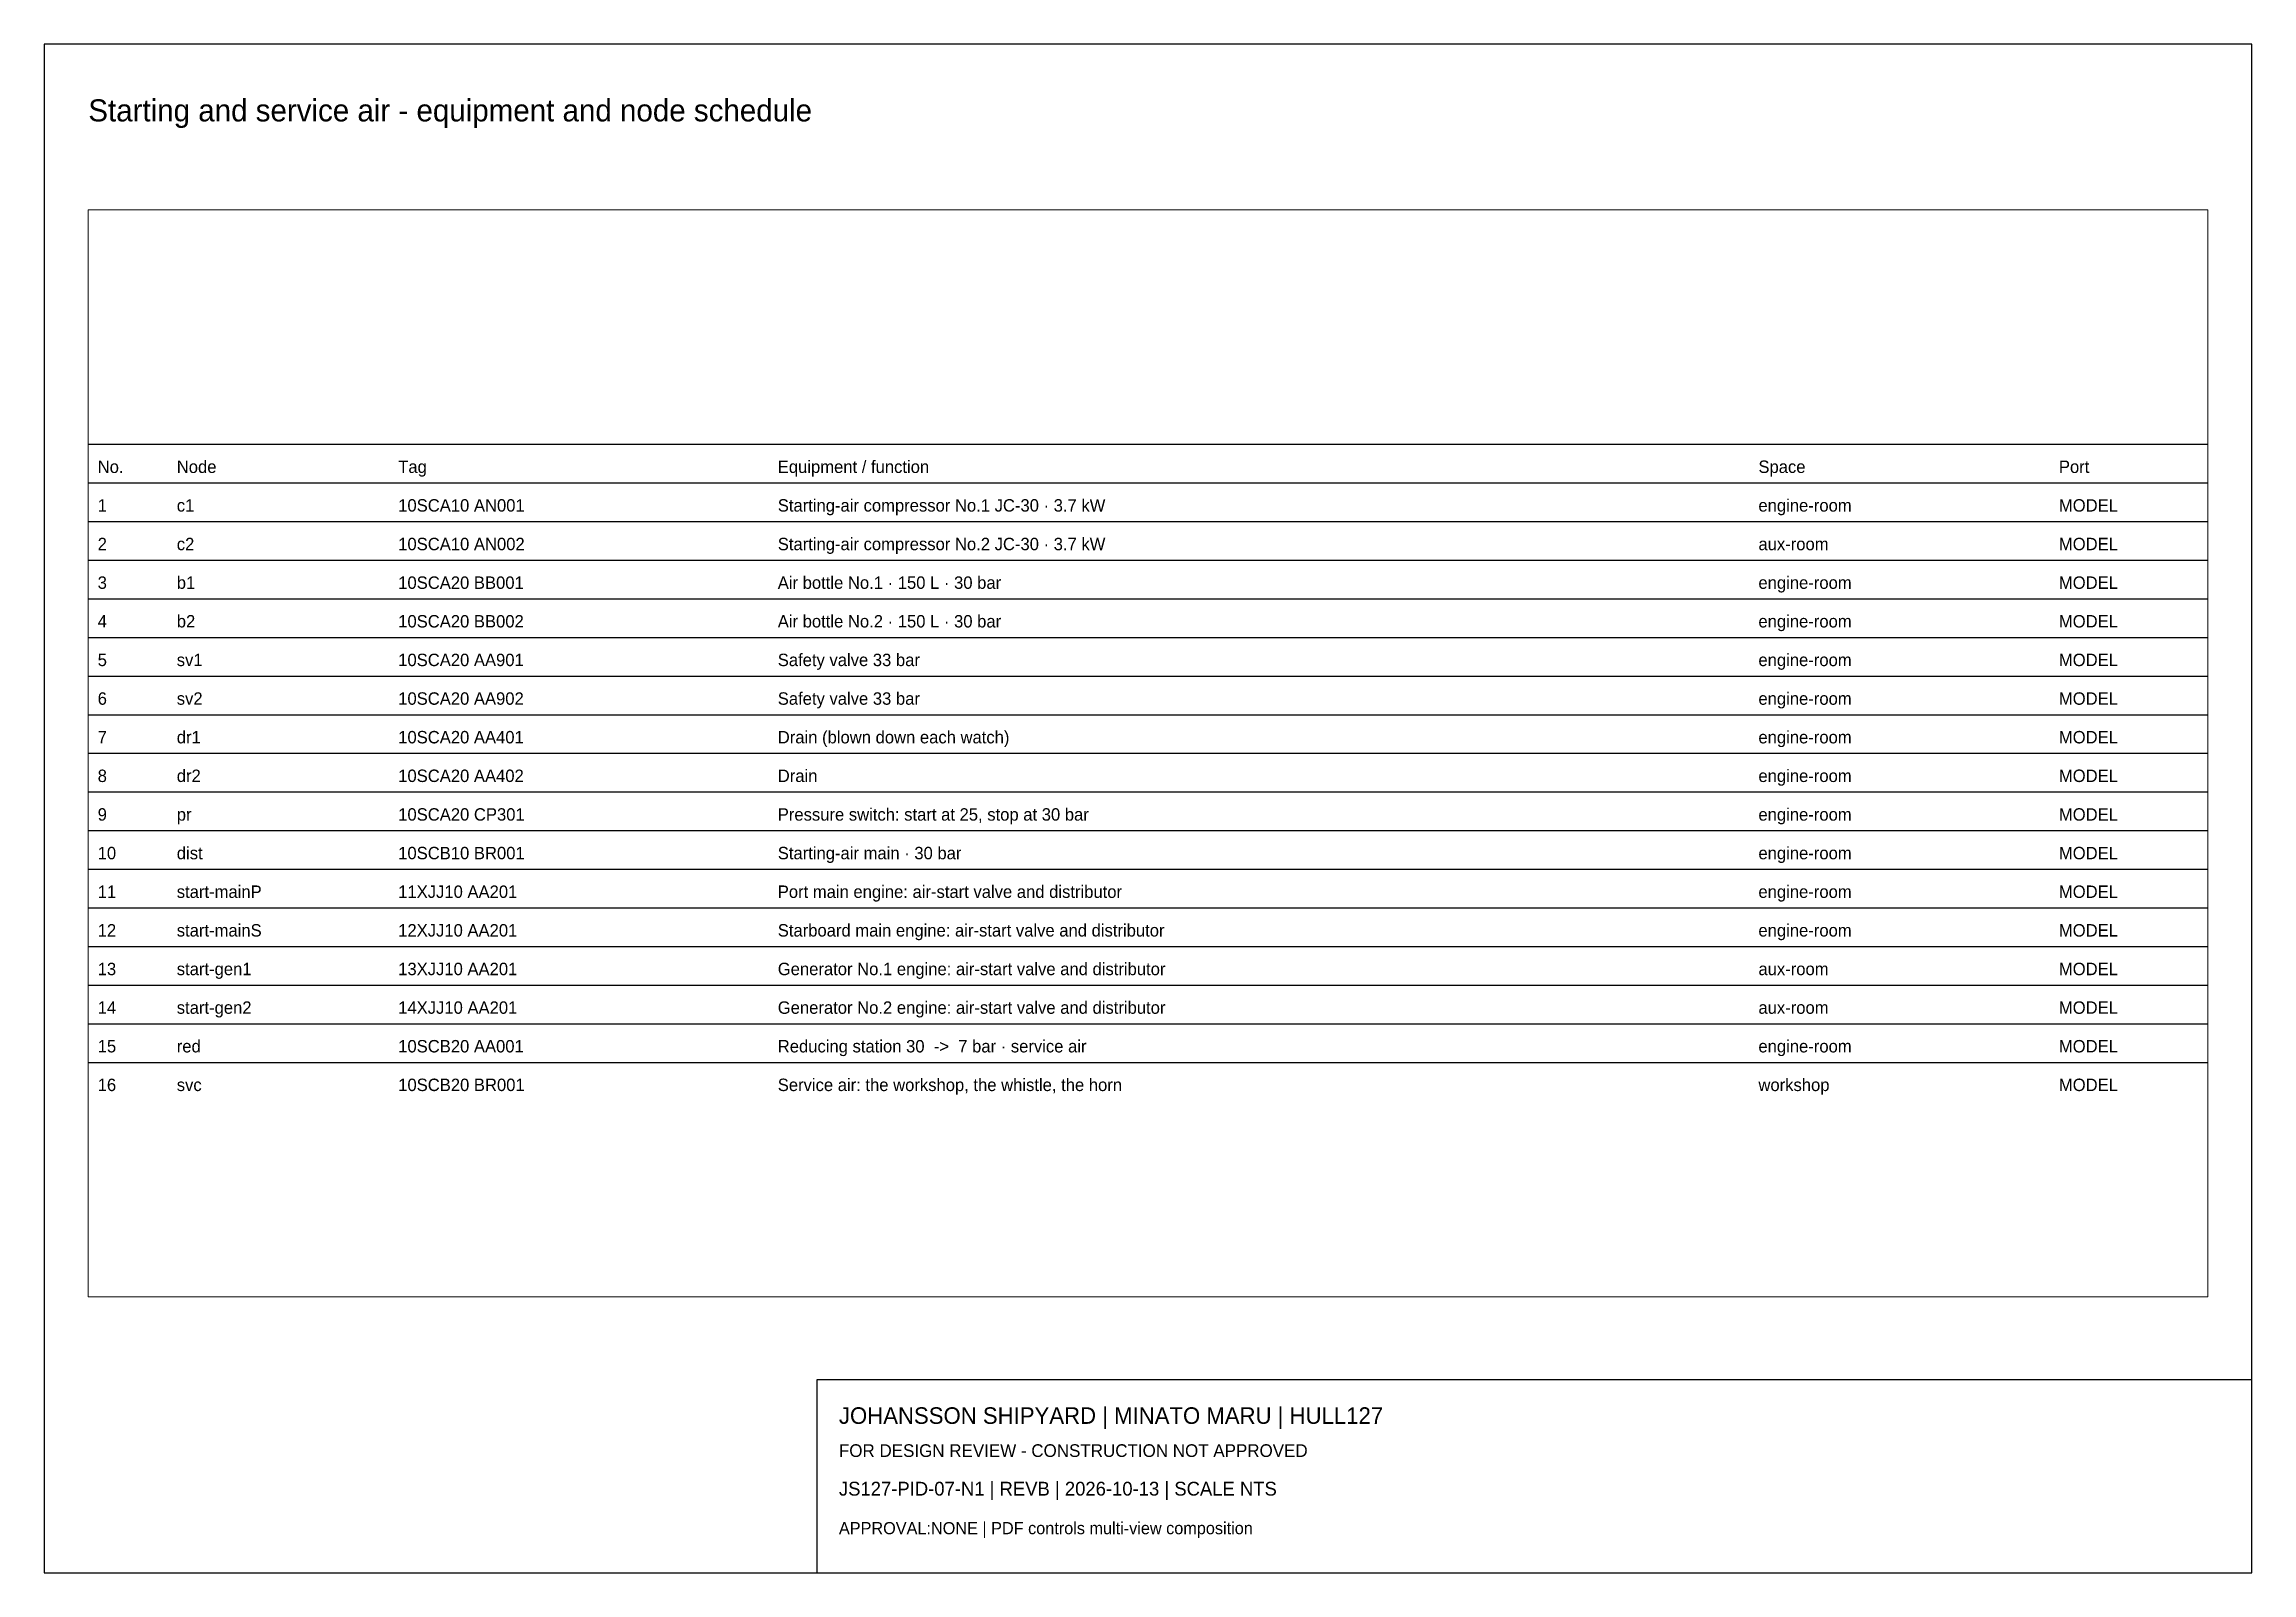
# Paper-space layout 'Layout1' of a CAD drawing. Header units: millimetres. Extents: x 10 to 410, y 10 to 287.
# The model-space entities are those that its viewports show. They can reach past a viewport. Long polylines and large blocks are cut down to what shows.
import ezdxf

# ---------------------------------------------------------------- set-up
doc = ezdxf.new("R2010")
doc.units = ezdxf.units.MM
doc.layers.add('ANNOTATION', color=7, linetype='Continuous')
doc.layers.add('GEOMETRY', color=7, linetype='Continuous')

msp = doc.modelspace()

# ---------------------------------------------------------------- linework, layer by layer
at = {"layer": 'GEOMETRY'}
for p, q in [((18, 249), (402, 249)), ((18, 242), (402, 242)), ((18, 235), (402, 235)), ((18, 228), (402, 228)), ((18, 221), (402, 221)), ((18, 214), (402, 214)), ((18, 207), (402, 207)), ((18, 200), (402, 200)), ((18, 193), (402, 193)), ((18, 186), (402, 186)), ((18, 179), (402, 179)), ((18, 172), (402, 172)), ((18, 165), (402, 165)), ((18, 158), (402, 158)), ((18, 151), (402, 151)), ((18, 144), (402, 144)), ((18, 137), (402, 137))]:
    msp.add_line(p, q, dxfattribs=at)

# ---------------------------------------------------------------- texts
at = {"layer": 'ANNOTATION'}
for s, p in [('No.', (19.7, 243.8)), ('Node', (34.03, 243.8)), ('Tag', (74.15, 243.8)), ('Equipment / function', (142.92, 243.8)), ('Space', (320.6, 243.8)), ('Port', (375.04, 243.8)), ('1', (19.7, 236.8)), ('c1', (34.03, 236.8)), ('10SCA10 AN001', (74.15, 236.8)), ('Starting-air compressor No.1 JC-30 · 3.7 kW', (142.92, 236.8)), ('engine-room', (320.6, 236.8)), ('MODEL', (375.04, 236.8)), ('2', (19.7, 229.8)), ('c2', (34.03, 229.8)), ('10SCA10 AN002', (74.15, 229.8)), ('Starting-air compressor No.2 JC-30 · 3.7 kW', (142.92, 229.8)), ('MODEL', (375.04, 229.8)), ('aux-room', (320.6, 229.8)), ('3', (19.7, 222.8)), ('b1', (34.03, 222.8)), ('10SCA20 BB001', (74.15, 222.8)), ('Air bottle No.1 · 150 L · 30 bar', (142.92, 222.8)), ('engine-room', (320.6, 222.8)), ('MODEL', (375.04, 222.8)), ('4', (19.7, 215.8)), ('b2', (34.03, 215.8)), ('10SCA20 BB002', (74.15, 215.8)), ('Air bottle No.2 · 150 L · 30 bar', (142.92, 215.8)), ('engine-room', (320.6, 215.8)), ('MODEL', (375.04, 215.8)), ('5', (19.7, 208.8)), ('sv1', (34.03, 208.8)), ('10SCA20 AA901', (74.15, 208.8)), ('Safety valve 33 bar', (142.92, 208.8)), ('engine-room', (320.6, 208.8)), ('MODEL', (375.04, 208.8)), ('6', (19.7, 201.8)), ('sv2', (34.03, 201.8)), ('10SCA20 AA902', (74.15, 201.8)), ('Safety valve 33 bar', (142.92, 201.8)), ('engine-room', (320.6, 201.8)), ('MODEL', (375.04, 201.8)), ('7', (19.7, 194.8)), ('dr1', (34.03, 194.8)), ('10SCA20 AA401', (74.15, 194.8)), ('Drain (blown down each watch)', (142.92, 194.8)), ('engine-room', (320.6, 194.8)), ('MODEL', (375.04, 194.8)), ('8', (19.7, 187.8)), ('dr2', (34.03, 187.8)), ('10SCA20 AA402', (74.15, 187.8)), ('Drain', (142.92, 187.8)), ('engine-room', (320.6, 187.8)), ('MODEL', (375.04, 187.8)), ('9', (19.7, 180.8)), ('pr', (34.03, 180.8)), ('10SCA20 CP301', (74.15, 180.8)), ('Pressure switch: start at 25, stop at 30 bar', (142.92, 180.8)), ('engine-room', (320.6, 180.8)), ('MODEL', (375.04, 180.8)), ('10', (19.7, 173.8)), ('dist', (34.03, 173.8)), ('10SCB10 BR001', (74.15, 173.8)), ('Starting-air main · 30 bar', (142.92, 173.8)), ('engine-room', (320.6, 173.8)), ('MODEL', (375.04, 173.8)), ('11', (19.7, 166.8)), ('start-mainP', (34.03, 166.8)), ('11XJJ10 AA201', (74.15, 166.8)), ('Port main engine: air-start valve and distributor', (142.92, 166.8)), ('engine-room', (320.6, 166.8)), ('MODEL', (375.04, 166.8)), ('12', (19.7, 159.8)), ('start-mainS', (34.03, 159.8)), ('12XJJ10 AA201', (74.15, 159.8)), ('Starboard main engine: air-start valve and distributor', (142.92, 159.8)), ('engine-room', (320.6, 159.8)), ('MODEL', (375.04, 159.8)), ('13', (19.7, 152.8)), ('start-gen1', (34.03, 152.8)), ('13XJJ10 AA201', (74.15, 152.8)), ('Generator No.1 engine: air-start valve and distributor', (142.92, 152.8)), ('aux-room', (320.6, 152.8)), ('MODEL', (375.04, 152.8)), ('14', (19.7, 145.8)), ('start-gen2', (34.03, 145.8)), ('14XJJ10 AA201', (74.15, 145.8)), ('Generator No.2 engine: air-start valve and distributor', (142.92, 145.8)), ('MODEL', (375.04, 145.8)), ('aux-room', (320.6, 145.8)), ('15', (19.7, 138.8)), ('red', (34.03, 138.8)), ('10SCB20 AA001', (74.15, 138.8)), ('Reducing station 30  ->  7 bar · service air', (142.92, 138.8)), ('engine-room', (320.6, 138.8)), ('MODEL', (375.04, 138.8)), ('16', (19.7, 131.8)), ('svc', (34.03, 131.8)), ('10SCB20 BR001', (74.15, 131.8)), ('Service air: the workshop, the whistle, the horn', (142.92, 131.8)), ('workshop', (320.6, 131.8)), ('MODEL', (375.04, 131.8))]:
    msp.add_text(s, height=2.25, dxfattribs=at).set_placement(p)

psp = doc.layouts.get("Layout1")

# ---------------------------------------------------------------- linework, layer by layer
for points in [[(10, 10), (410, 10), (410, 287), (10, 287)], [(150, 10), (410, 10), (410, 45), (150, 45)]]:
    psp.add_lwpolyline(points, close=True)

# ---------------------------------------------------------------- texts
for s, height, p in [('Starting and service air - equipment and node schedule', 4, (18, 273)), ('JOHANSSON SHIPYARD | MINATO MARU | HULL127', 3, (154, 37)), ('FOR DESIGN REVIEW - CONSTRUCTION NOT APPROVED', 2.3, (154, 31)), ('JS127-PID-07-N1 | REVB | 2026-10-13 | SCALE NTS', 2.5, (154, 24)), ('APPROVAL:NONE | PDF controls multi-view composition', 2.2, (154, 17))]:
    psp.add_text(s, height=height).set_placement(p)

# ---------------------------------------------------------------- viewports
at = {"layer": 'VIEWPORTS'}
psp.add_viewport(center=(210, 158.5), size=(384, 197), view_center_point=(210, 193), view_height=197, dxfattribs=at)

doc.saveas('drawing.dxf')
